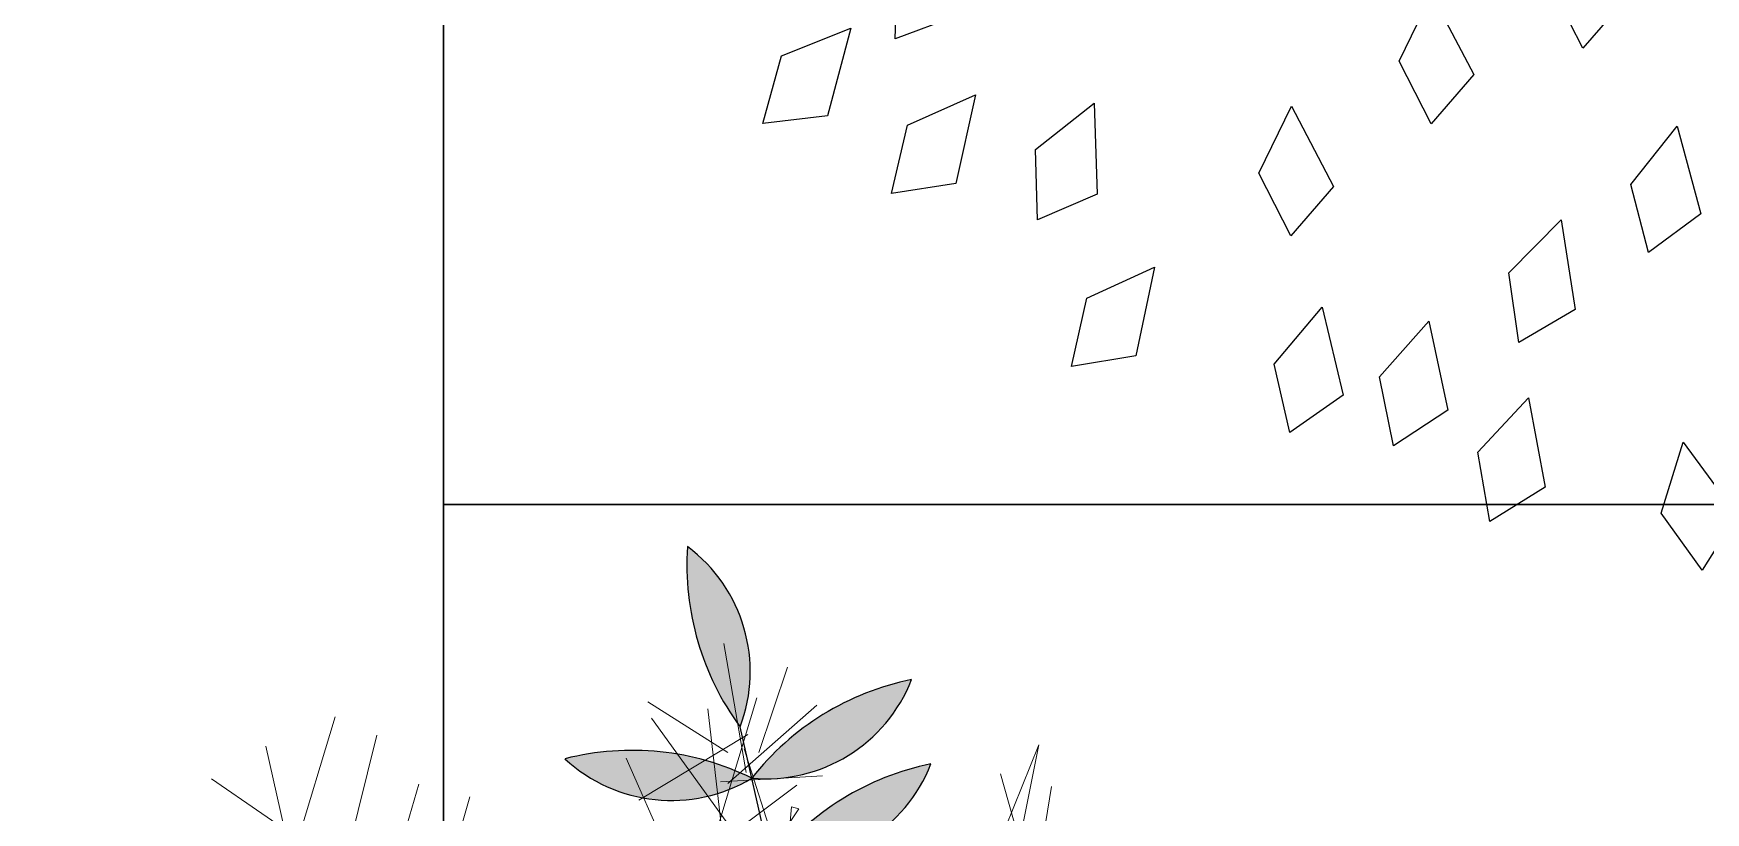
# Model space of a CAD drawing. Header units: millimetres. Extents: x -176651 to 388869, y -469666 to 486614.
# Drawn here: x 249634 to 252441, y 158728 to 160036 of the extents above; entities that cross this region are included whole.
import ezdxf

# ---------------------------------------------------------------- set-up
doc = ezdxf.new("R2010")
doc.units = ezdxf.units.MM
doc.layers.get('Defpoints').update_dxf_attribs({"color": 252})
doc.layers.add('A- FURNITURE', color=252, linetype='Continuous', lineweight=0)
doc.layers.add('L-TREEEES', color=8, linetype='Continuous', lineweight=25)
for name, color, linetype in [('ad-Plot Boundary', 8, 'Continuous'), ('ad-Road', 8, 'Continuous'), ('ad-Road Hatch', 8, 'Continuous')]:
    doc.layers.add(name, color=color, linetype=linetype)

# ---------------------------------------------------------------- blocks, each defined once
blk = doc.blocks.new('A$C4fb60e89')
at = {"layer": 'ad-Road Hatch', "ltscale": 5, "transparency": 33554687}
h = blk.add_hatch(dxfattribs=at)
h.set_pattern_fill('AR-HBONE', color=256, scale=15)
h.set_pattern_definition([(45, (-193247.7, -428758.8), (0, 2155.2615), [4572, -1524]), (135, (-192170.1, -427681.1), (2e-13, 2155.2615), [4572, -1524])])
h.paths.add_polyline_path([(175594.5, -250241), (169177.9, -249341.1), (167473.5, -249057.1), (167473.5, -138693.9), (101313.5, -138693.9), (101313.5, -199953.9), (101307.7, -237994.6), (101040.4, -268291), (101007.7, -280967.7), (101066.4, -293683.6), (101242.5, -311127.2), (100909.9, -319343.6), (100949.1, -333937.5), (100668.7, -366959.6), (100727.3, -390982.9), (100668.7, -404585.6), (100538.2, -420418.5), (100466.5, -428758.8), (92426.2, -427265.5), (92163.5, -427209.5), (92163.5, -321453.9), (24803.5, -321453.9), (24803.5, -412960.5), (15653.5, -411028.6), (15653.5, -321452.2), (-19535.1, -321452.2), (-34427.5, -319476.7), (-65207.4, -315394.6), (-171770.1, -301268.1), (-185853.9, -298333.1), (-193247.7, -296831.5), (-193244, -292907.6), (-191913.8, -285219.4), (-191838.8, -284678.8), (-183397.4, -286393.2), (-169722.9, -289242.8), (-53141.2, -304697.5), (-18730.1, -309262.2), (15653.3, -309262.2), (15653.5, 703.4), (24803.5, 1114.6), (24803.5, -129543.9), (92163.5, -129543.9), (92163.5, 15133.3), (101313.5, 17712.8), (101313.5, -129543.9), (167473.5, -129543.9), (167473.5, 35551.6), (175738, 37855), (175848.8, 28595.3), (175835.8, 25947.4), (175777.1, 14040.5), (175855.3, 2315.8), (175659.7, -18036.1), (175731.4, -34038.6), (175718.4, -46839.2), (175672.7, -63402.4), (175816.2, -82071.9), (175542.3, -106356), (175490.2, -124640.8), (175574.9, -145018.8), (175731.4, -168892), (175796.6, -181268.8), (175796.6, -192667.4), (175744.5, -208200.3), (175829.2, -223276.8), (175887.9, -234871.1)])
h.paths.add_polyline_path([(24803.5, -309263.9), (92163.5, -309263.9), (92163.5, -138693.9), (24803.5, -138693.9)], flags=16)
blk = doc.blocks.new('zw$A88E')
at = {"layer": 'ad-Plot Boundary'}
for points in [[(-150934.5, -314068.9), (-117254.5, -314068.9), (-117254.5, -266698.9), (-150934.5, -266698.9)], [(-117254.5, -307368.9), (-83574.5, -307368.9), (-83574.5, -266698.9), (-117254.5, -266698.9)], [(-117254.5, -347118.9), (-83574.5, -347118.9), (-83574.5, -307368.9), (-117254.5, -307368.9)]]:
    blk.add_lwpolyline(points, close=True, dxfattribs=at)
blk = doc.blocks.new('EHTYH')
at = {"layer": 'L-TREEEES', "color": 104, "ltscale": 1.622888}
for p, q in [((212980.3929, 1928348.1754, 129.9135), (212980.4616, 1928348.4009, 129.9135)), ((212979.89, 1928348.0178, 129.9135), (212980.01, 1928348.2208, 129.9135)), ((212980.01, 1928348.2208, 129.9135), (212980.2587, 1928348.2491, 129.9135)), ((212980.2587, 1928348.2491, 129.9135), (212980.1062, 1928347.9851, 129.9135)), ((212980.6108, 1928348.1946, 129.9135), (212980.3929, 1928348.1754, 129.9135)), ((212980.1062, 1928347.9851, 129.9135), (212979.89, 1928348.0178, 129.9135)), ((212980.357, 1928347.8849, 129.9135), (212980.6045, 1928347.9228, 129.9135)), ((212980.6045, 1928347.9228, 129.9135), (212980.4623, 1928347.653, 129.9135)), ((212980.245, 1928347.6774, 129.9135), (212980.357, 1928347.8849, 129.9135)), ((212980.4623, 1928347.653, 129.9135), (212980.245, 1928347.6774, 129.9135))]:
    blk.add_line(p, q, dxfattribs=at)
at = {"layer": 'L-TREEEES', "color": 96, "ltscale": 1.622888}
for p, q in [((212982.0063, 1928347.6591, 129.9135), (212982.1705, 1928347.8481, 129.9135)), ((212982.1705, 1928347.8481, 129.9135), (212982.2365, 1928347.5504, 129.9135)), ((212980.7507, 1928347.6924, 129.9135), (212980.9807, 1928347.7913, 129.9135)), ((212980.9807, 1928347.7913, 129.9135), (212980.9109, 1928347.4945, 129.9135)), ((212982.6132, 1928347.5401, 129.9135), (212982.5645, 1928347.7708, 129.9135)), ((212980.6944, 1928347.4635, 129.9135), (212980.7507, 1928347.6924, 129.9135)), ((212982.055, 1928347.4284, 129.9135), (212982.0063, 1928347.6591, 129.9135)), ((212982.7947, 1928347.662, 129.9135), (212982.6132, 1928347.5401, 129.9135)), ((212981.4534, 1928347.4193, 129.9135), (212981.6176, 1928347.6082, 129.9135)), ((212981.6176, 1928347.6082, 129.9135), (212981.6836, 1928347.3105, 129.9135)), ((212982.2365, 1928347.5504, 129.9135), (212982.055, 1928347.4284, 129.9135)), ((212980.9109, 1928347.4945, 129.9135), (212980.6944, 1928347.4635, 129.9135)), ((212981.5021, 1928347.1885, 129.9135), (212981.4534, 1928347.4193, 129.9135)), ((212981.6836, 1928347.3105, 129.9135), (212981.5021, 1928347.1885, 129.9135)), ((212980.7855, 1928347.1666, 129.9135), (212981.0326, 1928347.207, 129.9135)), ((212981.0326, 1928347.207, 129.9135), (212980.8931, 1928346.9359, 129.9135)), ((212982.6483, 1928347.055, 129.9135), (212982.8498, 1928347.2036, 129.9135)), ((212982.8498, 1928347.2036, 129.9135), (212982.8493, 1928346.8986, 129.9135)), ((212980.6755, 1928346.958, 129.9135), (212980.7855, 1928347.1666, 129.9135)), ((212982.6455, 1928346.8192, 129.9135), (212982.6483, 1928347.055, 129.9135)), ((212980.8931, 1928346.9359, 129.9135), (212980.6755, 1928346.958, 129.9135)), ((212982.1748, 1928346.8765, 129.9135), (212982.3913, 1928347.0022, 129.9135)), ((212982.3913, 1928347.0022, 129.9135), (212982.3575, 1928346.6992, 129.9135)), ((212981.3343, 1928346.7875, 129.9135), (212981.5399, 1928346.9303, 129.9135)), ((212981.5399, 1928346.9303, 129.9135), (212981.5307, 1928346.6255, 129.9135)), ((212982.1463, 1928346.6425, 129.9135), (212982.1748, 1928346.8765, 129.9135)), ((212982.8493, 1928346.8986, 129.9135), (212982.6455, 1928346.8192, 129.9135)), ((212981.6643, 1928346.653, 129.9135), (212981.8735, 1928346.7904, 129.9135)), ((212981.8735, 1928346.7904, 129.9135), (212981.8564, 1928346.4859, 129.9135)), ((212981.3248, 1928346.5518, 129.9135), (212981.3343, 1928346.7875, 129.9135)), ((212982.3575, 1928346.6992, 129.9135), (212982.1463, 1928346.6425, 129.9135)), ((212981.5307, 1928346.6255, 129.9135), (212981.3248, 1928346.5518, 129.9135)), ((212981.6487, 1928346.4177, 129.9135), (212981.6643, 1928346.653, 129.9135)), ((212981.8564, 1928346.4859, 129.9135), (212981.6487, 1928346.4177, 129.9135)), ((212981.9163, 1928346.3224, 129.9135), (212982.129, 1928346.4544, 129.9135)), ((212982.129, 1928346.4544, 129.9135), (212982.1042, 1928346.1505, 129.9135))]:
    blk.add_line(p, q, dxfattribs=at)
at = {"layer": 'L-TREEEES', "color": 98, "ltscale": 1.622888}
for p, q in [((212981.8947, 1928346.0876, 129.9135), (212981.9163, 1928346.3224, 129.9135)), ((212982.457, 1928345.9636, 129.9135), (212982.5914, 1928346.1748, 129.9135)), ((212982.5914, 1928346.1748, 129.9135), (212982.7008, 1928345.8902, 129.9135)), ((212982.1042, 1928346.1505, 129.9135), (212981.8947, 1928346.0876, 129.9135)), ((212982.5394, 1928345.7427, 129.9135), (212982.457, 1928345.9636, 129.9135)), ((212982.7008, 1928345.8902, 129.9135), (212982.5394, 1928345.7427, 129.9135))]:
    blk.add_line(p, q, dxfattribs=at)
blk = doc.blocks.new('RGBB')
at = {"layer": 'Defpoints', "linetype": 'Continuous', "true_color": 0x999b37, "transparency": 33554559}
for points in [[(260796.0955, 1945756.5247, 0.177771), (260796.1014, 1945756.2094, 0.334535)], [(260796.0978, 1945756.1212, 0.177771), (260795.8037, 1945756.2349, 0.334535)], [(260796.4002, 1945756.2106, 0.177771), (260796.0978, 1945756.1212, 0.334535)], [(260796.3943, 1945756.0654, 0.177771), (260796.0919, 1945755.976, 0.334535)]]:
    blk.add_hatch(color=55, dxfattribs=at).paths.add_polyline_path(points)
at = {"layer": 'Defpoints', "color": 55, "linetype": 'Continuous', "true_color": 0x999b37, "transparency": 33554559}
blk.add_line((260796.0685, 1945755.3985, 129.9135), (260796.1014, 1945756.2094, 129.9135), dxfattribs=at)
blk.add_line((260796.0685, 1945755.3985, 129.9135), (260796.1014, 1945756.2094, 129.9135), dxfattribs=at)
for centre, radius, start, end in [((260796.5278, 1945756.375, 129.9135), 0.4574, 160.9078, 201.2287), ((260795.8893, 1945756.3631, 129.9135), 0.262, 324.0745, 38.062), ((260796.0262, 1945756.3732, 129.9135), 0.262, 211.8722, 285.8597), ((260795.796, 1945755.7775, 129.9135), 0.4574, 48.7055, 89.0264), ((260796.3708, 1945755.7542, 129.9135), 0.4574, 86.32, 126.6409), ((260796.1896, 1945756.3666, 129.9135), 0.262, 249.4867, 323.4742), ((260796.3649, 1945755.6089, 129.9135), 0.4574, 86.32, 126.6409), ((260796.1837, 1945756.2213, 129.9135), 0.262, 249.4867, 323.4742)]:
    blk.add_arc(centre, radius, start, end, dxfattribs=at)
blk = doc.blocks.new('etgetg')
at = {"color": 4, "transparency": 33554546}
for p, q in [((260795.9574, 1945748.6951, 129.9135), (260796.0909, 1945748.9088, 129.9135)), ((260795.9586, 1945748.7232, 129.9135), (260795.9662, 1945748.8919, 129.9135)), ((260795.8635, 1945748.8627, 129.9135), (260796.0026, 1945748.6987, 129.9135)), ((260796.0098, 1945748.6082, 129.9135), (260796.1507, 1945748.8611, 129.9135)), ((260796.7322, 1945748.6378, 129.9135), (260796.7533, 1945748.8566, 129.9135)), ((260796.7115, 1945748.6782, 129.9135), (260796.6041, 1945748.7957, 129.9135)), ((260796.7616, 1945748.6647, 129.9135), (260796.8461, 1945748.7905, 129.9135)), ((260796.039, 1945748.5055, 129.9135), (260796.197, 1945748.7632, 129.9135)), ((260796.6783, 1945748.567, 129.9135), (260796.6028, 1945748.7676, 129.9135)), ((260796.6489, 1945748.5402, 129.9135), (260796.7825, 1945748.7539, 129.9135)), ((260796.6661, 1945748.545, 129.9135), (260796.6981, 1945748.7577, 129.9135)), ((260796.0792, 1945748.3967, 129.9135), (260796.2739, 1945748.7203, 129.9135)), ((260796.6979, 1945748.6281, 129.9135), (260796.8765, 1945748.7159, 129.9135)), ((260796.5441, 1945748.7139, 129.9135), (260796.5877, 1945748.4302, 129.9135)), ((260796.7518, 1945748.6989, 129.9135), (260796.5464, 1945748.6405, 129.9135)), ((260796.7396, 1945748.6769, 129.9135), (260796.7479, 1945748.485, 129.9135)), ((260796.687, 1945748.6342, 129.9135), (260796.8544, 1945748.5986, 129.9135)), ((260796.6428, 1945748.5292, 129.9135), (260796.8091, 1945748.595, 129.9135)), ((260796.5497, 1945748.3362, 129.9135), (260796.8017, 1945748.5558, 129.9135)), ((260796.7908, 1945748.562, 129.9135), (260796.7331, 1945748.4068, 129.9135)), ((260796.8017, 1945748.5558, 129.9135), (260796.7908, 1945748.562, 129.9135)), ((260797.2185, 1945748.5541, 129.9135), (260796.8892, 1945748.1182, 129.9135)), ((260797.0948, 1945748.3061, 129.9135), (260797.2185, 1945748.5541, 129.9135)), ((260797.1439, 1945748.5236, 129.9135), (260797.1461, 1945748.3207, 129.9135)), ((260797.1584, 1945748.3427, 129.9135), (260797.2209, 1945748.4807, 129.9135))]:
    blk.add_line(p, q, dxfattribs=at)
blk = doc.blocks.new('zw$1761')
at = {"xscale": 19.68562427023985, "yscale": 19.68562427023985, "zscale": 19.68562427023985, "rotation": 15.20137085992779}
blk.add_blockref('EHTYH', (5910888.34, -37730338.36, -3821.99), dxfattribs=at)
at = {"color": 6, "xscale": 39.3712485404797, "yscale": 39.3712485404797, "zscale": 39.3712485404797, "rotation": 15.20137085992779}
for name, p in [('RGBB', (10181717.53, -76617274.75, -5762.4)), ('etgetg', (10181615.79, -76616996.61, -5762.4))]:
    blk.add_blockref(name, p, dxfattribs=at)

msp = doc.modelspace()

# ---------------------------------------------------------------- block references
at = {"layer": 'ad-Road', "ltscale": 5}
msp.add_blockref('A$C4fb60e89', (191838.8, 428758.8), dxfattribs=at)

# ---------------------------------------------------------------- next in the draw order: block references
at = {"layer": 'A- FURNITURE', "color": 6, "xscale": 25.39807961885639, "yscale": 25.39807961885639, "zscale": 25.39807961885639}
msp.add_blockref('zw$1761', (173126.7, 121263.1), dxfattribs=at)
at = {"layer": 'ad-Plot Boundary', "ltscale": 5}
msp.add_blockref('zw$A88E', (367576.8, 466613.8), dxfattribs=at)

doc.saveas('drawing.dxf')
